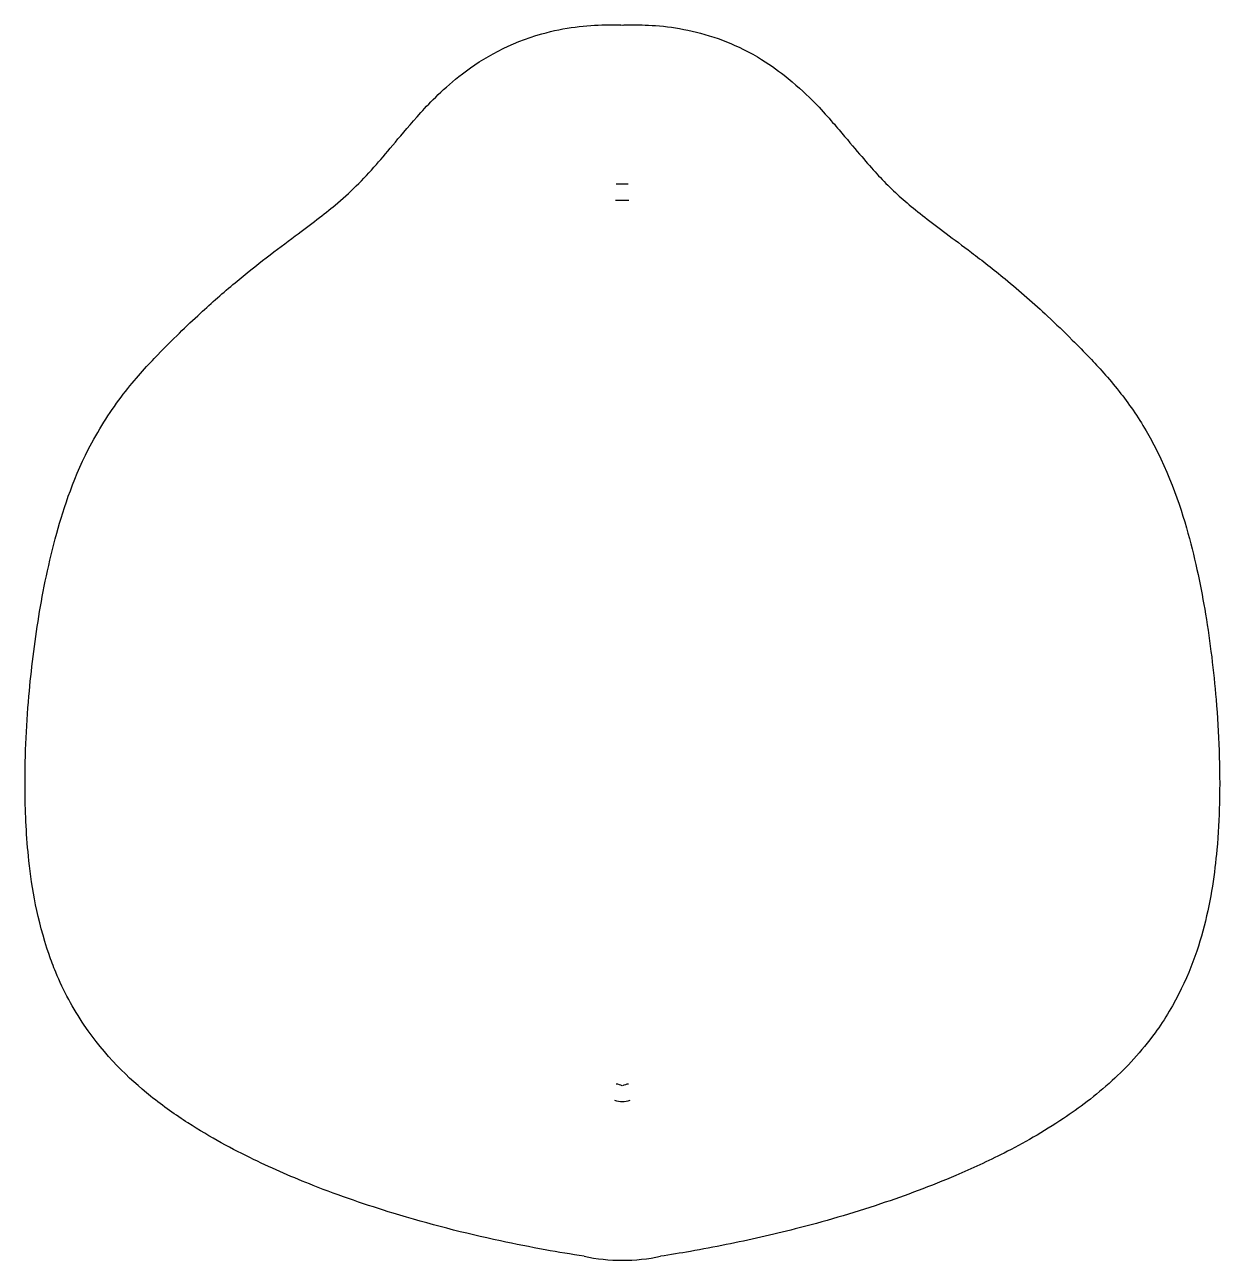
# Model space of a CAD drawing. Header units: inches. Extents: x -1.78 to 1.78, y -1.83 to 1.84.
import ezdxf

# ---------------------------------------------------------------- set-up
doc = ezdxf.new("R2010")
doc.units = ezdxf.units.IN
doc.layers.get('0').update_dxf_attribs({"linetype": 'CONTINUOUS'})

msp = doc.modelspace()

# ---------------------------------------------------------------- linework, layer by layer
for centre, radius, start, end in [((-0.0004, 2.1492), 0.3091, 269.1924, 270.7999), ((-0.0004, 2.1492), 0.7815, 268.6849, 271.3151), ((-0.0004, 2.1492), 0.8301, 268.6551, 271.3449), ((-0.03, -1.3872), 0.0787, 67.6344, 81.3161), ((0.03, -1.3872), 0.0787, 98.6839, 112.3656), ((0, -1.2812), 0.08, 252.9891, 287.0109), ((0, -1.2812), 0.5524, 258.1025, 281.8945)]:
    msp.add_arc(centre, radius, start, end)
for points, knots in [([(-0.1139, -1.8217), (-0.1517, -1.8158), (-0.1902, -1.8095), (-0.2293, -1.8024), (-0.2738, -1.7943), (-0.3184, -1.7855), (-0.3629, -1.776), (-0.4691, -1.7532), (-0.5754, -1.7261), (-0.6814, -1.6937), (-0.7601, -1.6697), (-0.8398, -1.6425), (-0.9198, -1.611), (-0.9782, -1.588), (-1.0374, -1.5625), (-1.0969, -1.5337), (-1.1594, -1.5034), (-1.2253, -1.4681), (-1.2926, -1.4248), (-1.3282, -1.4019), (-1.3655, -1.3758), (-1.4035, -1.3453), (-1.4687, -1.293), (-1.5393, -1.2251), (-1.6008, -1.1343), (-1.6344, -1.0846), (-1.6625, -1.0322), (-1.6853, -0.977), (-1.6928, -0.9587), (-1.6994, -0.9411), (-1.7052, -0.9244), (-1.7413, -0.8205), (-1.7565, -0.7258), (-1.7653, -0.6454), (-1.7731, -0.5741), (-1.7761, -0.5065), (-1.7768, -0.4432), (-1.7779, -0.3451), (-1.7734, -0.2492), (-1.7654, -0.1559), (-1.7586, -0.0774), (-1.7489, 0.0016), (-1.7359, 0.0808), (-1.7231, 0.1592), (-1.7065, 0.2422), (-1.6825, 0.3286), (-1.6608, 0.4066), (-1.631, 0.4985), (-1.578, 0.5977), (-1.5482, 0.6537), (-1.5141, 0.7045), (-1.4779, 0.7505), (-1.4427, 0.7951), (-1.4096, 0.8305), (-1.3818, 0.8595), (-1.3389, 0.9042), (-1.2964, 0.945), (-1.2554, 0.9828), (-1.2216, 1.0141), (-1.1871, 1.0444), (-1.1519, 1.0738), (-1.0884, 1.1269), (-1.0278, 1.1722), (-0.9729, 1.213), (-0.9268, 1.2473), (-0.8869, 1.2775), (-0.8544, 1.3046), (-0.8118, 1.3403), (-0.7708, 1.3806), (-0.7315, 1.4255), (-0.7147, 1.4448), (-0.696, 1.467), (-0.6753, 1.4917), (-0.6549, 1.5161), (-0.6302, 1.5459), (-0.5995, 1.5796), (-0.5708, 1.6112), (-0.5315, 1.6522), (-0.4759, 1.6949), (-0.413, 1.7432), (-0.3344, 1.7873), (-0.24, 1.8137), (-0.1703, 1.8331), (-0.1073, 1.8397), (-0.0501, 1.8406), (-0.034, 1.8409), (-0.0201, 1.8406), (-0.0083, 1.8402), (-0.0071, 1.8402), (-0.006, 1.8402), (-0.0048, 1.8401)], [0.04054, 0.04054, 0.04054, 0.04054, 0.307647, 0.307647, 0.307647, 0.615294, 0.615294, 0.615294, 1.348156, 1.348156, 1.348156, 1.892923, 1.892923, 1.892923, 2.29115, 2.29115, 2.29115, 2.715019, 2.715019, 2.715019, 2.935168, 2.935168, 2.935168, 3.311598, 3.311598, 3.311598, 3.518349, 3.518349, 3.518349, 3.594072, 3.594072, 3.594072, 4.048681, 4.048681, 4.048681, 4.443409, 4.443409, 4.443409, 5.054842, 5.054842, 5.054842, 5.567687, 5.567687, 5.567687, 6.080533, 6.080533, 6.080533, 6.54823, 6.54823, 6.54823, 6.798936, 6.798936, 6.798936, 7.051657, 7.051657, 7.051657, 7.427418, 7.427418, 7.427418, 7.718269, 7.718269, 7.718269, 8.22364, 8.22364, 8.22364, 8.67135, 8.67135, 8.67135, 9.294406, 9.294406, 9.294406, 9.538815, 9.538815, 9.538815, 9.783224, 9.783224, 9.783224, 9.998444, 9.998444, 9.998444, 10.213663, 10.213663, 10.213663, 10.393533, 10.393533, 10.393533, 10.441931, 10.441931, 10.441931, 10.446785, 10.446785, 10.446785, 10.446785]), ([(0.0039, 1.8401), (0.0054, 1.8402), (0.0069, 1.8402), (0.0085, 1.8403), (0.0124, 1.8404), (0.0167, 1.8405), (0.0214, 1.8406), (0.0453, 1.841), (0.071, 1.8404), (0.0986, 1.8383), (0.1603, 1.8336), (0.2274, 1.8212), (0.298, 1.7947), (0.3295, 1.7828), (0.3645, 1.7671), (0.4016, 1.7452), (0.4349, 1.7255), (0.4609, 1.7066), (0.4814, 1.6906), (0.515, 1.6643), (0.5423, 1.6388), (0.5644, 1.6167), (0.603, 1.5779), (0.6314, 1.5441), (0.6531, 1.5185), (0.6755, 1.492), (0.695, 1.4685), (0.7121, 1.4486), (0.7279, 1.4301), (0.7428, 1.4131), (0.757, 1.3977), (0.7855, 1.3665), (0.8155, 1.3377), (0.8472, 1.3108), (0.8634, 1.2972), (0.881, 1.283), (0.8999, 1.2682), (0.9382, 1.2383), (0.9852, 1.2042), (1.0386, 1.1636), (1.0706, 1.1393), (1.104, 1.1132), (1.1385, 1.085), (1.1834, 1.0481), (1.2254, 1.0109), (1.2651, 0.974), (1.2898, 0.951), (1.3144, 0.9274), (1.3386, 0.9033), (1.356, 0.886), (1.3734, 0.8683), (1.3907, 0.8501), (1.4164, 0.8231), (1.4464, 0.7904), (1.4781, 0.7503), (1.506, 0.7149), (1.5332, 0.6759), (1.5584, 0.6328), (1.6238, 0.5209), (1.6581, 0.4161), (1.6825, 0.3284), (1.7057, 0.2451), (1.722, 0.1646), (1.7348, 0.0879), (1.7489, 0.0029), (1.7592, -0.0818), (1.7662, -0.1658), (1.7745, -0.2654), (1.7788, -0.3685), (1.7763, -0.4748), (1.7752, -0.519), (1.7729, -0.5652), (1.7685, -0.6132), (1.7623, -0.6812), (1.752, -0.7574), (1.7306, -0.84), (1.7108, -0.9168), (1.6803, -1.0038), (1.627, -1.0931), (1.6134, -1.1159), (1.5993, -1.1372), (1.5849, -1.157), (1.5441, -1.2134), (1.5, -1.2602), (1.4574, -1.2991), (1.4072, -1.345), (1.3579, -1.3814), (1.3124, -1.4118), (1.2518, -1.4523), (1.1922, -1.4858), (1.1355, -1.5147), (1.0872, -1.5392), (1.0393, -1.5612), (0.9924, -1.5812), (0.9175, -1.6131), (0.8426, -1.6411), (0.7684, -1.6659), (0.6836, -1.6943), (0.5989, -1.7189), (0.5143, -1.7405), (0.446, -1.7579), (0.3775, -1.7734), (0.3092, -1.7871), (0.2736, -1.7943), (0.238, -1.8009), (0.2024, -1.8071), (0.1723, -1.8124), (0.1428, -1.8172), (0.1139, -1.8217)], [0.007934, 0.007934, 0.007934, 0.007934, 0.014167, 0.014167, 0.014167, 0.029173, 0.029173, 0.029173, 0.113038, 0.113038, 0.113038, 0.292543, 0.292543, 0.292543, 0.375635, 0.375635, 0.375635, 0.466024, 0.466024, 0.466024, 0.598057, 0.598057, 0.598057, 0.835336, 0.835336, 0.835336, 1.073197, 1.073197, 1.073197, 1.285397, 1.285397, 1.285397, 1.755211, 1.755211, 1.755211, 1.974926, 1.974926, 1.974926, 2.427299, 2.427299, 2.427299, 2.705507, 2.705507, 2.705507, 3.059057, 3.059057, 3.059057, 3.276853, 3.276853, 3.276853, 3.43274, 3.43274, 3.43274, 3.658515, 3.658515, 3.658515, 3.853244, 3.853244, 3.853244, 4.376545, 4.376545, 4.376545, 4.873758, 4.873758, 4.873758, 5.423148, 5.423148, 5.423148, 6.077851, 6.077851, 6.077851, 6.348206, 6.348206, 6.348206, 6.737476, 6.737476, 6.737476, 7.090631, 7.090631, 7.090631, 7.177869, 7.177869, 7.177869, 7.418231, 7.418231, 7.418231, 7.702598, 7.702598, 7.702598, 8.079745, 8.079745, 8.079745, 8.398544, 8.398544, 8.398544, 8.909208, 8.909208, 8.909208, 9.492968, 9.492968, 9.492968, 9.964863, 9.964863, 9.964863, 10.210774, 10.210774, 10.210774, 10.416018, 10.416018, 10.416018, 10.416018])]:
    msp.add_open_spline(points, degree=3, knots=knots)

doc.saveas('drawing.dxf')
